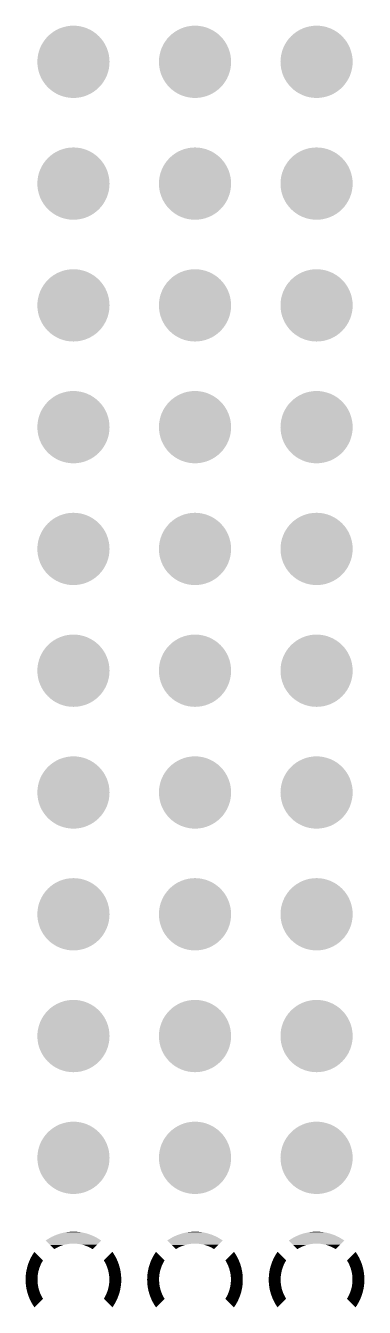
# Model space of a CAD drawing. Extents: x 295 to 953, y 10 to 290.
# Drawn here: x 777.22 to 784.3, y 123.09 to 149.83 of the extents above; entities that cross this region are included whole.
import ezdxf

# ---------------------------------------------------------------- set-up
doc = ezdxf.new("R2010")
doc.units = 0
doc.header["$LTSCALE"] = 5
doc.header["$MEASUREMENT"] = 0
doc.layers.get('0').update_dxf_attribs({"linetype": 'CONTINUOUS', "lineweight": 25})

msp = doc.modelspace()

# ---------------------------------------------------------------- linework, layer by layer
at = {"const_width": 0.754}
for points in [[(777.843, 149.073, 1), (778.597, 149.073, 1)], [(780.383, 149.073, 1), (781.137, 149.073, 1)], [(782.923, 149.073, 1), (783.677, 149.073, 1)], [(777.843, 146.533, 1), (778.597, 146.533, 1)], [(780.383, 146.533, 1), (781.137, 146.533, 1)], [(782.923, 146.533, 1), (783.677, 146.533, 1)], [(777.843, 143.993, 1), (778.597, 143.993, 1)], [(780.383, 143.993, 1), (781.137, 143.993, 1)], [(782.923, 143.993, 1), (783.677, 143.993, 1)], [(777.843, 141.453, 1), (778.597, 141.453, 1)], [(780.383, 141.453, 1), (781.137, 141.453, 1)], [(782.923, 141.453, 1), (783.677, 141.453, 1)], [(777.843, 138.913, 1), (778.597, 138.913, 1)], [(780.383, 138.913, 1), (781.137, 138.913, 1)], [(782.923, 138.913, 1), (783.677, 138.913, 1)], [(777.843, 136.373, 1), (778.597, 136.373, 1)], [(780.383, 136.373, 1), (781.137, 136.373, 1)], [(782.923, 136.373, 1), (783.677, 136.373, 1)], [(777.843, 133.833, 1), (778.597, 133.833, 1)], [(780.383, 133.833, 1), (781.137, 133.833, 1)], [(782.923, 133.833, 1), (783.677, 133.833, 1)], [(777.843, 131.293, 1), (778.597, 131.293, 1)], [(780.383, 131.293, 1), (781.137, 131.293, 1)], [(782.923, 131.293, 1), (783.677, 131.293, 1)], [(777.843, 128.753, 1), (778.597, 128.753, 1)], [(780.383, 128.753, 1), (781.137, 128.753, 1)], [(782.923, 128.753, 1), (783.677, 128.753, 1)], [(777.843, 126.213, 1), (778.597, 126.213, 1)], [(780.383, 126.213, 1), (781.137, 126.213, 1)], [(782.923, 126.213, 1), (783.677, 126.213, 1)]]:
    msp.add_lwpolyline(points, format="xyb", close=True, dxfattribs=at)
for points in [[(777.797, 124.579), (777.813, 124.586), (778.643, 124.579), (778.626, 124.586)], [(777.813, 124.586), (777.838, 124.597), (778.626, 124.586), (778.602, 124.597)], [(777.838, 124.597), (777.855, 124.604), (778.602, 124.597), (778.584, 124.604)], [(777.855, 124.604), (777.88, 124.613), (778.584, 124.604), (778.56, 124.613)], [(777.88, 124.613), (777.897, 124.619), (778.56, 124.613), (778.542, 124.619)], [(777.897, 124.619), (777.923, 124.627), (778.542, 124.619), (778.517, 124.627)], [(777.923, 124.627), (777.94, 124.633), (778.517, 124.627), (778.499, 124.633)], [(777.94, 124.633), (777.966, 124.64), (778.499, 124.633), (778.474, 124.64)], [(777.966, 124.64), (777.984, 124.644), (778.474, 124.64), (778.455, 124.644)], [(777.984, 124.644), (778.01, 124.65), (778.455, 124.644), (778.43, 124.65)], [(778.01, 124.65), (778.028, 124.654), (778.43, 124.65), (778.411, 124.654)], [(778.028, 124.654), (778.055, 124.659), (778.411, 124.654), (778.386, 124.659)], [(778.055, 124.659), (778.072, 124.662), (778.386, 124.659), (778.366, 124.662)], [(778.072, 124.662), (778.1, 124.665), (778.366, 124.662), (778.342, 124.665)], [(778.1, 124.665), (778.117, 124.667), (778.342, 124.665), (778.32, 124.667)], [(778.117, 124.667), (778.146, 124.67), (778.32, 124.667), (778.297, 124.67)], [(778.146, 124.67), (778.162, 124.671), (778.297, 124.67), (778.273, 124.671)], [(778.162, 124.671), (778.195, 124.672), (778.273, 124.671), (778.252, 124.672)], [(778.195, 124.672), (778.207, 124.673), (778.252, 124.672), (778.207, 124.673)], [(780.337, 124.579), (780.353, 124.586), (781.183, 124.579), (781.166, 124.586)], [(780.353, 124.586), (780.378, 124.597), (781.166, 124.586), (781.142, 124.597)], [(780.378, 124.597), (780.395, 124.604), (781.142, 124.597), (781.124, 124.604)], [(780.395, 124.604), (780.42, 124.613), (781.124, 124.604), (781.1, 124.613)], [(780.42, 124.613), (780.437, 124.619), (781.1, 124.613), (781.082, 124.619)], [(780.437, 124.619), (780.463, 124.627), (781.082, 124.619), (781.057, 124.627)], [(780.463, 124.627), (780.48, 124.633), (781.057, 124.627), (781.039, 124.633)], [(780.48, 124.633), (780.506, 124.64), (781.039, 124.633), (781.014, 124.64)], [(780.506, 124.64), (780.524, 124.644), (781.014, 124.64), (780.995, 124.644)], [(780.524, 124.644), (780.55, 124.65), (780.995, 124.644), (780.97, 124.65)], [(780.55, 124.65), (780.568, 124.654), (780.97, 124.65), (780.951, 124.654)], [(780.568, 124.654), (780.595, 124.659), (780.951, 124.654), (780.926, 124.659)], [(780.595, 124.659), (780.612, 124.662), (780.926, 124.659), (780.906, 124.662)], [(780.612, 124.662), (780.64, 124.665), (780.906, 124.662), (780.882, 124.665)], [(780.64, 124.665), (780.657, 124.667), (780.882, 124.665), (780.86, 124.667)], [(780.657, 124.667), (780.686, 124.67), (780.86, 124.667), (780.837, 124.67)], [(780.686, 124.67), (780.702, 124.671), (780.837, 124.67), (780.813, 124.671)], [(780.702, 124.671), (780.735, 124.672), (780.813, 124.671), (780.792, 124.672)], [(780.735, 124.672), (780.747, 124.673), (780.792, 124.672), (780.747, 124.673)], [(782.877, 124.579), (782.893, 124.586), (783.723, 124.579), (783.706, 124.586)], [(782.893, 124.586), (782.918, 124.597), (783.706, 124.586), (783.682, 124.597)], [(782.918, 124.597), (782.935, 124.604), (783.682, 124.597), (783.664, 124.604)], [(782.935, 124.604), (782.96, 124.613), (783.664, 124.604), (783.64, 124.613)], [(782.96, 124.613), (782.977, 124.619), (783.64, 124.613), (783.622, 124.619)], [(782.977, 124.619), (783.003, 124.627), (783.622, 124.619), (783.597, 124.627)], [(783.003, 124.627), (783.02, 124.633), (783.597, 124.627), (783.579, 124.633)], [(783.02, 124.633), (783.046, 124.64), (783.579, 124.633), (783.554, 124.64)], [(783.046, 124.64), (783.064, 124.644), (783.554, 124.64), (783.535, 124.644)], [(783.064, 124.644), (783.09, 124.65), (783.535, 124.644), (783.51, 124.65)], [(783.09, 124.65), (783.108, 124.654), (783.51, 124.65), (783.491, 124.654)], [(783.108, 124.654), (783.135, 124.659), (783.491, 124.654), (783.466, 124.659)], [(783.135, 124.659), (783.152, 124.662), (783.466, 124.659), (783.446, 124.662)], [(783.152, 124.662), (783.18, 124.665), (783.446, 124.662), (783.422, 124.665)], [(783.18, 124.665), (783.197, 124.667), (783.422, 124.665), (783.4, 124.667)], [(783.197, 124.667), (783.226, 124.67), (783.4, 124.667), (783.377, 124.67)], [(783.226, 124.67), (783.242, 124.671), (783.377, 124.67), (783.353, 124.671)], [(783.242, 124.671), (783.275, 124.672), (783.353, 124.671), (783.332, 124.672)], [(783.275, 124.672), (783.287, 124.673), (783.332, 124.672), (783.287, 124.673)], [(777.64, 124.488), (777.656, 124.499), (778.799, 124.488), (778.783, 124.499)], [(777.704, 124.424), (777.64, 124.488), (778.735, 124.424), (778.799, 124.488)], [(777.656, 124.499), (777.678, 124.513), (778.783, 124.499), (778.762, 124.513)], [(777.678, 124.513), (777.694, 124.523), (778.762, 124.513), (778.745, 124.523)], [(777.694, 124.523), (777.717, 124.537), (778.745, 124.523), (778.723, 124.537)], [(777.706, 124.422), (777.704, 124.424), (778.173, 124.422), (778.212, 124.424)], [(777.709, 124.419), (777.706, 124.422), (778.134, 124.419), (778.173, 124.422)], [(777.715, 124.413), (777.709, 124.419), (778.095, 124.413), (778.134, 124.419)], [(777.722, 124.406), (777.715, 124.413), (778.057, 124.406), (778.095, 124.413)], [(777.717, 124.537), (777.733, 124.546), (778.723, 124.537), (778.706, 124.546)], [(777.732, 124.397), (777.722, 124.406), (778.019, 124.397), (778.057, 124.406)], [(777.743, 124.385), (777.732, 124.397), (777.982, 124.385), (778.019, 124.397)], [(777.733, 124.546), (777.756, 124.559), (778.706, 124.546), (778.684, 124.559)], [(777.756, 124.372), (777.743, 124.385), (777.945, 124.372), (777.982, 124.385)], [(777.756, 124.559), (777.772, 124.567), (778.684, 124.559), (778.666, 124.567)], [(777.772, 124.357), (777.756, 124.372), (777.909, 124.357), (777.945, 124.372)], [(777.772, 124.567), (777.797, 124.579), (778.666, 124.567), (778.643, 124.579)], [(777.789, 124.339), (777.772, 124.357), (777.874, 124.339), (777.909, 124.357)], [(777.808, 124.321), (777.789, 124.339), (777.84, 124.321), (777.874, 124.339)], [(777.82, 124.308), (777.808, 124.321), (777.82, 124.308), (777.84, 124.321)], [(778.251, 124.423), (778.212, 124.424), (778.734, 124.423), (778.735, 124.424)], [(778.29, 124.421), (778.251, 124.423), (778.732, 124.421), (778.734, 124.423)], [(778.329, 124.416), (778.29, 124.421), (778.727, 124.416), (778.732, 124.421)], [(778.367, 124.409), (778.329, 124.416), (778.72, 124.409), (778.727, 124.416)], [(778.405, 124.401), (778.367, 124.409), (778.712, 124.401), (778.72, 124.409)], [(778.443, 124.39), (778.405, 124.401), (778.701, 124.39), (778.712, 124.401)], [(778.48, 124.377), (778.443, 124.39), (778.689, 124.377), (778.701, 124.39)], [(778.516, 124.363), (778.48, 124.377), (778.674, 124.363), (778.689, 124.377)], [(778.551, 124.347), (778.516, 124.363), (778.658, 124.347), (778.674, 124.363)], [(778.586, 124.328), (778.551, 124.347), (778.64, 124.328), (778.658, 124.347)], [(778.62, 124.308), (778.586, 124.328), (778.62, 124.308), (778.64, 124.328)], [(780.18, 124.488), (780.196, 124.499), (781.339, 124.488), (781.323, 124.499)], [(780.244, 124.424), (780.18, 124.488), (781.275, 124.424), (781.339, 124.488)], [(780.196, 124.499), (780.218, 124.513), (781.323, 124.499), (781.302, 124.513)], [(780.218, 124.513), (780.234, 124.523), (781.302, 124.513), (781.285, 124.523)], [(780.234, 124.523), (780.257, 124.537), (781.285, 124.523), (781.263, 124.537)], [(780.246, 124.422), (780.244, 124.424), (780.713, 124.422), (780.752, 124.424)], [(780.249, 124.419), (780.246, 124.422), (780.674, 124.419), (780.713, 124.422)], [(780.255, 124.413), (780.249, 124.419), (780.635, 124.413), (780.674, 124.419)], [(780.262, 124.406), (780.255, 124.413), (780.597, 124.406), (780.635, 124.413)], [(780.257, 124.537), (780.273, 124.546), (781.263, 124.537), (781.246, 124.546)], [(780.272, 124.397), (780.262, 124.406), (780.559, 124.397), (780.597, 124.406)], [(780.283, 124.385), (780.272, 124.397), (780.522, 124.385), (780.559, 124.397)], [(780.273, 124.546), (780.296, 124.559), (781.246, 124.546), (781.224, 124.559)], [(780.296, 124.372), (780.283, 124.385), (780.485, 124.372), (780.522, 124.385)], [(780.296, 124.559), (780.312, 124.567), (781.224, 124.559), (781.206, 124.567)], [(780.312, 124.357), (780.296, 124.372), (780.449, 124.357), (780.485, 124.372)], [(780.312, 124.567), (780.337, 124.579), (781.206, 124.567), (781.183, 124.579)], [(780.329, 124.339), (780.312, 124.357), (780.414, 124.339), (780.449, 124.357)], [(780.348, 124.321), (780.329, 124.339), (780.38, 124.321), (780.414, 124.339)], [(780.36, 124.308), (780.348, 124.321), (780.36, 124.308), (780.38, 124.321)], [(780.791, 124.423), (780.752, 124.424), (781.274, 124.423), (781.275, 124.424)], [(780.83, 124.421), (780.791, 124.423), (781.272, 124.421), (781.274, 124.423)], [(780.869, 124.416), (780.83, 124.421), (781.267, 124.416), (781.272, 124.421)], [(780.907, 124.409), (780.869, 124.416), (781.26, 124.409), (781.267, 124.416)], [(780.945, 124.401), (780.907, 124.409), (781.252, 124.401), (781.26, 124.409)], [(780.983, 124.39), (780.945, 124.401), (781.241, 124.39), (781.252, 124.401)], [(781.02, 124.377), (780.983, 124.39), (781.229, 124.377), (781.241, 124.39)], [(781.056, 124.363), (781.02, 124.377), (781.214, 124.363), (781.229, 124.377)], [(781.091, 124.347), (781.056, 124.363), (781.198, 124.347), (781.214, 124.363)], [(781.126, 124.328), (781.091, 124.347), (781.18, 124.328), (781.198, 124.347)], [(781.16, 124.308), (781.126, 124.328), (781.16, 124.308), (781.18, 124.328)], [(782.72, 124.488), (782.736, 124.499), (783.879, 124.488), (783.863, 124.499)], [(782.784, 124.424), (782.72, 124.488), (783.815, 124.424), (783.879, 124.488)], [(782.736, 124.499), (782.758, 124.513), (783.863, 124.499), (783.842, 124.513)], [(782.758, 124.513), (782.774, 124.523), (783.842, 124.513), (783.825, 124.523)], [(782.774, 124.523), (782.797, 124.537), (783.825, 124.523), (783.803, 124.537)], [(782.786, 124.422), (782.784, 124.424), (783.253, 124.422), (783.292, 124.424)], [(782.789, 124.419), (782.786, 124.422), (783.214, 124.419), (783.253, 124.422)], [(782.795, 124.413), (782.789, 124.419), (783.175, 124.413), (783.214, 124.419)], [(782.802, 124.406), (782.795, 124.413), (783.137, 124.406), (783.175, 124.413)], [(782.797, 124.537), (782.813, 124.546), (783.803, 124.537), (783.786, 124.546)], [(782.812, 124.397), (782.802, 124.406), (783.099, 124.397), (783.137, 124.406)], [(782.823, 124.385), (782.812, 124.397), (783.062, 124.385), (783.099, 124.397)], [(782.813, 124.546), (782.836, 124.559), (783.786, 124.546), (783.764, 124.559)], [(782.836, 124.372), (782.823, 124.385), (783.025, 124.372), (783.062, 124.385)], [(782.836, 124.559), (782.852, 124.567), (783.764, 124.559), (783.746, 124.567)], [(782.852, 124.357), (782.836, 124.372), (782.989, 124.357), (783.025, 124.372)], [(782.852, 124.567), (782.877, 124.579), (783.746, 124.567), (783.723, 124.579)], [(782.869, 124.339), (782.852, 124.357), (782.954, 124.339), (782.989, 124.357)], [(782.888, 124.321), (782.869, 124.339), (782.92, 124.321), (782.954, 124.339)], [(782.9, 124.308), (782.888, 124.321), (782.9, 124.308), (782.92, 124.321)], [(783.331, 124.423), (783.292, 124.424), (783.814, 124.423), (783.815, 124.424)], [(783.37, 124.421), (783.331, 124.423), (783.812, 124.421), (783.814, 124.423)], [(783.409, 124.416), (783.37, 124.421), (783.807, 124.416), (783.812, 124.421)], [(783.447, 124.409), (783.409, 124.416), (783.8, 124.409), (783.807, 124.416)], [(783.485, 124.401), (783.447, 124.409), (783.792, 124.401), (783.8, 124.409)], [(783.523, 124.39), (783.485, 124.401), (783.781, 124.39), (783.792, 124.401)], [(783.56, 124.377), (783.523, 124.39), (783.769, 124.377), (783.781, 124.39)], [(783.596, 124.363), (783.56, 124.377), (783.754, 124.363), (783.769, 124.377)], [(783.631, 124.347), (783.596, 124.363), (783.738, 124.347), (783.754, 124.363)], [(783.666, 124.328), (783.631, 124.347), (783.72, 124.328), (783.738, 124.347)], [(783.7, 124.308), (783.666, 124.328), (783.7, 124.308), (783.72, 124.328)], [(777.29, 124.04), (777.296, 124.056), (777.565, 124.04), (777.574, 124.056)], [(777.296, 124.056), (777.304, 124.073), (777.574, 124.056), (777.585, 124.073)], [(777.304, 124.073), (777.314, 124.097), (777.585, 124.073), (777.561, 124.097)], [(777.314, 124.097), (777.334, 124.137), (777.561, 124.097), (777.52, 124.137)], [(777.334, 124.137), (777.356, 124.177), (777.52, 124.137), (777.481, 124.177)], [(777.356, 124.177), (777.38, 124.215), (777.481, 124.177), (777.442, 124.215)], [(777.38, 124.215), (777.405, 124.253), (777.442, 124.215), (777.405, 124.253)], [(778.855, 124.073), (778.891, 124.109), (779.136, 124.073), (779.119, 124.109)], [(778.858, 124.068), (778.855, 124.073), (779.138, 124.068), (779.136, 124.073)], [(778.871, 124.046), (778.858, 124.068), (779.147, 124.046), (779.138, 124.068)], [(778.882, 124.026), (778.871, 124.046), (779.155, 124.026), (779.147, 124.046)], [(778.891, 124.109), (778.931, 124.149), (779.119, 124.109), (779.099, 124.149)], [(778.931, 124.149), (778.97, 124.188), (779.099, 124.149), (779.076, 124.188)], [(778.97, 124.188), (779.008, 124.226), (779.076, 124.188), (779.052, 124.226)], [(779.008, 124.226), (779.034, 124.253), (779.052, 124.226), (779.034, 124.253)], [(779.83, 124.04), (779.836, 124.056), (780.105, 124.04), (780.114, 124.056)], [(779.836, 124.056), (779.844, 124.073), (780.114, 124.056), (780.125, 124.073)], [(779.844, 124.073), (779.854, 124.097), (780.125, 124.073), (780.101, 124.097)], [(779.854, 124.097), (779.874, 124.137), (780.101, 124.097), (780.06, 124.137)], [(779.874, 124.137), (779.896, 124.177), (780.06, 124.137), (780.021, 124.177)], [(779.896, 124.177), (779.92, 124.215), (780.021, 124.177), (779.982, 124.215)], [(779.92, 124.215), (779.945, 124.253), (779.982, 124.215), (779.945, 124.253)], [(781.395, 124.073), (781.431, 124.109), (781.676, 124.073), (781.659, 124.109)], [(781.398, 124.068), (781.395, 124.073), (781.678, 124.068), (781.676, 124.073)], [(781.411, 124.046), (781.398, 124.068), (781.687, 124.046), (781.678, 124.068)], [(781.422, 124.026), (781.411, 124.046), (781.695, 124.026), (781.687, 124.046)], [(781.431, 124.109), (781.471, 124.149), (781.659, 124.109), (781.639, 124.149)], [(781.471, 124.149), (781.51, 124.188), (781.639, 124.149), (781.616, 124.188)], [(781.51, 124.188), (781.548, 124.226), (781.616, 124.188), (781.592, 124.226)], [(781.548, 124.226), (781.574, 124.253), (781.592, 124.226), (781.574, 124.253)], [(782.37, 124.04), (782.376, 124.056), (782.645, 124.04), (782.654, 124.056)], [(782.376, 124.056), (782.384, 124.073), (782.654, 124.056), (782.665, 124.073)], [(782.384, 124.073), (782.394, 124.097), (782.665, 124.073), (782.641, 124.097)], [(782.394, 124.097), (782.414, 124.137), (782.641, 124.097), (782.6, 124.137)], [(782.414, 124.137), (782.436, 124.177), (782.6, 124.137), (782.561, 124.177)], [(782.436, 124.177), (782.46, 124.215), (782.561, 124.177), (782.522, 124.215)], [(782.46, 124.215), (782.485, 124.253), (782.522, 124.215), (782.485, 124.253)], [(783.935, 124.073), (783.971, 124.109), (784.216, 124.073), (784.199, 124.109)], [(783.938, 124.068), (783.935, 124.073), (784.218, 124.068), (784.216, 124.073)], [(783.951, 124.046), (783.938, 124.068), (784.227, 124.046), (784.218, 124.068)], [(783.962, 124.026), (783.951, 124.046), (784.235, 124.026), (784.227, 124.046)], [(783.971, 124.109), (784.011, 124.149), (784.199, 124.109), (784.179, 124.149)], [(784.011, 124.149), (784.05, 124.188), (784.179, 124.149), (784.156, 124.188)], [(784.05, 124.188), (784.088, 124.226), (784.156, 124.188), (784.132, 124.226)], [(784.088, 124.226), (784.114, 124.253), (784.132, 124.226), (784.114, 124.253)], [(777.223, 123.75), (777.226, 123.782), (777.473, 123.75), (777.477, 123.782)], [(777.226, 123.782), (777.228, 123.795), (777.477, 123.782), (777.479, 123.795)], [(777.228, 123.795), (777.231, 123.821), (777.479, 123.795), (777.484, 123.821)], [(777.231, 123.821), (777.234, 123.84), (777.484, 123.821), (777.488, 123.84)], [(777.234, 123.84), (777.238, 123.859), (777.488, 123.84), (777.492, 123.859)], [(777.238, 123.859), (777.243, 123.884), (777.492, 123.859), (777.5, 123.884)], [(777.243, 123.884), (777.246, 123.896), (777.5, 123.884), (777.503, 123.896)], [(777.246, 123.896), (777.253, 123.928), (777.503, 123.896), (777.514, 123.928)], [(777.253, 123.928), (777.255, 123.933), (777.514, 123.928), (777.516, 123.933)], [(777.255, 123.933), (777.265, 123.97), (777.516, 123.933), (777.53, 123.97)], [(777.265, 123.97), (777.266, 123.971), (777.53, 123.97), (777.531, 123.971)], [(777.266, 123.971), (777.277, 124.005), (777.531, 123.971), (777.546, 124.005)], [(777.277, 124.005), (777.28, 124.014), (777.546, 124.005), (777.551, 124.014)], [(777.28, 124.014), (777.29, 124.04), (777.551, 124.014), (777.565, 124.04)], [(778.889, 124.012), (778.882, 124.026), (779.16, 124.012), (779.155, 124.026)], [(778.903, 123.984), (778.889, 124.012), (779.17, 123.984), (779.16, 124.012)], [(778.906, 123.977), (778.903, 123.984), (779.172, 123.977), (779.17, 123.984)], [(778.921, 123.941), (778.906, 123.977), (779.183, 123.941), (779.172, 123.977)], [(778.921, 123.94), (778.921, 123.941), (779.183, 123.94), (779.183, 123.941)], [(778.934, 123.904), (778.921, 123.94), (779.192, 123.904), (779.183, 123.94)], [(778.936, 123.897), (778.934, 123.904), (779.194, 123.897), (779.192, 123.904)], [(778.945, 123.866), (778.936, 123.897), (779.2, 123.866), (779.194, 123.897)], [(778.948, 123.853), (778.945, 123.866), (779.203, 123.853), (779.2, 123.866)], [(778.954, 123.828), (778.948, 123.853), (779.207, 123.828), (779.203, 123.853)], [(778.958, 123.808), (778.954, 123.828), (779.21, 123.808), (779.207, 123.828)], [(778.961, 123.79), (778.958, 123.808), (779.212, 123.79), (779.21, 123.808)], [(778.965, 123.763), (778.961, 123.79), (779.215, 123.763), (779.212, 123.79)], [(779.763, 123.75), (779.766, 123.782), (780.013, 123.75), (780.017, 123.782)], [(779.766, 123.782), (779.768, 123.795), (780.017, 123.782), (780.019, 123.795)], [(779.768, 123.795), (779.771, 123.821), (780.019, 123.795), (780.024, 123.821)], [(779.771, 123.821), (779.774, 123.84), (780.024, 123.821), (780.028, 123.84)], [(779.774, 123.84), (779.778, 123.859), (780.028, 123.84), (780.032, 123.859)], [(779.778, 123.859), (779.783, 123.884), (780.032, 123.859), (780.04, 123.884)], [(779.783, 123.884), (779.786, 123.896), (780.04, 123.884), (780.043, 123.896)], [(779.786, 123.896), (779.793, 123.928), (780.043, 123.896), (780.054, 123.928)], [(779.793, 123.928), (779.795, 123.933), (780.054, 123.928), (780.056, 123.933)], [(779.795, 123.933), (779.805, 123.97), (780.056, 123.933), (780.07, 123.97)], [(779.805, 123.97), (779.806, 123.971), (780.07, 123.97), (780.071, 123.971)], [(779.806, 123.971), (779.817, 124.005), (780.071, 123.971), (780.086, 124.005)], [(779.817, 124.005), (779.82, 124.014), (780.086, 124.005), (780.091, 124.014)], [(779.82, 124.014), (779.83, 124.04), (780.091, 124.014), (780.105, 124.04)], [(781.429, 124.012), (781.422, 124.026), (781.7, 124.012), (781.695, 124.026)], [(781.443, 123.984), (781.429, 124.012), (781.71, 123.984), (781.7, 124.012)], [(781.446, 123.977), (781.443, 123.984), (781.712, 123.977), (781.71, 123.984)], [(781.461, 123.941), (781.446, 123.977), (781.723, 123.941), (781.712, 123.977)], [(781.461, 123.94), (781.461, 123.941), (781.723, 123.94), (781.723, 123.941)], [(781.474, 123.904), (781.461, 123.94), (781.732, 123.904), (781.723, 123.94)], [(781.476, 123.897), (781.474, 123.904), (781.734, 123.897), (781.732, 123.904)], [(781.485, 123.866), (781.476, 123.897), (781.74, 123.866), (781.734, 123.897)], [(781.488, 123.853), (781.485, 123.866), (781.743, 123.853), (781.74, 123.866)], [(781.494, 123.828), (781.488, 123.853), (781.747, 123.828), (781.743, 123.853)], [(781.498, 123.808), (781.494, 123.828), (781.75, 123.808), (781.747, 123.828)], [(781.501, 123.79), (781.498, 123.808), (781.752, 123.79), (781.75, 123.808)], [(781.505, 123.763), (781.501, 123.79), (781.755, 123.763), (781.752, 123.79)], [(782.303, 123.75), (782.306, 123.782), (782.553, 123.75), (782.557, 123.782)], [(782.306, 123.782), (782.308, 123.795), (782.557, 123.782), (782.559, 123.795)], [(782.308, 123.795), (782.311, 123.821), (782.559, 123.795), (782.564, 123.821)], [(782.311, 123.821), (782.314, 123.84), (782.564, 123.821), (782.568, 123.84)], [(782.314, 123.84), (782.318, 123.859), (782.568, 123.84), (782.572, 123.859)], [(782.318, 123.859), (782.323, 123.884), (782.572, 123.859), (782.58, 123.884)], [(782.323, 123.884), (782.326, 123.896), (782.58, 123.884), (782.583, 123.896)], [(782.326, 123.896), (782.333, 123.928), (782.583, 123.896), (782.594, 123.928)], [(782.333, 123.928), (782.335, 123.933), (782.594, 123.928), (782.596, 123.933)], [(782.335, 123.933), (782.345, 123.97), (782.596, 123.933), (782.61, 123.97)], [(782.345, 123.97), (782.346, 123.971), (782.61, 123.97), (782.611, 123.971)], [(782.346, 123.971), (782.357, 124.005), (782.611, 123.971), (782.626, 124.005)], [(782.357, 124.005), (782.36, 124.014), (782.626, 124.005), (782.631, 124.014)], [(782.36, 124.014), (782.37, 124.04), (782.631, 124.014), (782.645, 124.04)], [(783.969, 124.012), (783.962, 124.026), (784.24, 124.012), (784.235, 124.026)], [(783.983, 123.984), (783.969, 124.012), (784.25, 123.984), (784.24, 124.012)], [(783.986, 123.977), (783.983, 123.984), (784.252, 123.977), (784.25, 123.984)], [(784.001, 123.941), (783.986, 123.977), (784.263, 123.941), (784.252, 123.977)], [(784.001, 123.94), (784.001, 123.941), (784.263, 123.94), (784.263, 123.941)], [(784.014, 123.904), (784.001, 123.94), (784.272, 123.904), (784.263, 123.94)], [(784.016, 123.897), (784.014, 123.904), (784.274, 123.897), (784.272, 123.904)], [(784.025, 123.866), (784.016, 123.897), (784.28, 123.866), (784.274, 123.897)], [(784.028, 123.853), (784.025, 123.866), (784.283, 123.853), (784.28, 123.866)], [(784.034, 123.828), (784.028, 123.853), (784.287, 123.828), (784.283, 123.853)], [(784.038, 123.808), (784.034, 123.828), (784.29, 123.808), (784.287, 123.828)], [(784.041, 123.79), (784.038, 123.808), (784.292, 123.79), (784.29, 123.808)], [(784.045, 123.763), (784.041, 123.79), (784.295, 123.763), (784.292, 123.79)], [(777.22, 123.673), (777.221, 123.704), (777.469, 123.673), (777.47, 123.704)], [(777.221, 123.634), (777.22, 123.673), (777.47, 123.634), (777.469, 123.673)], [(777.221, 123.705), (777.223, 123.743), (777.47, 123.705), (777.472, 123.743)], [(777.221, 123.704), (777.221, 123.705), (777.47, 123.704), (777.47, 123.705)], [(777.221, 123.628), (777.221, 123.634), (777.471, 123.628), (777.47, 123.634)], [(777.223, 123.595), (777.221, 123.628), (777.473, 123.595), (777.471, 123.628)], [(777.223, 123.743), (777.223, 123.75), (777.472, 123.743), (777.473, 123.75)], [(777.224, 123.583), (777.223, 123.595), (777.475, 123.583), (777.473, 123.595)], [(777.227, 123.557), (777.224, 123.583), (777.478, 123.557), (777.475, 123.583)], [(777.229, 123.539), (777.227, 123.557), (777.482, 123.539), (777.478, 123.557)], [(777.233, 123.518), (777.229, 123.539), (777.485, 123.518), (777.482, 123.539)], [(777.236, 123.494), (777.233, 123.518), (777.491, 123.494), (777.485, 123.518)], [(778.951, 123.507), (778.956, 123.526), (779.205, 123.507), (779.208, 123.526)], [(778.956, 123.526), (778.96, 123.551), (779.208, 123.526), (779.212, 123.551)], [(778.96, 123.551), (778.962, 123.564), (779.212, 123.551), (779.213, 123.564)], [(778.962, 123.564), (778.966, 123.596), (779.213, 123.564), (779.216, 123.596)], [(778.966, 123.751), (778.965, 123.763), (779.216, 123.751), (779.215, 123.763)], [(778.969, 123.718), (778.966, 123.751), (779.218, 123.718), (779.216, 123.751)], [(778.966, 123.596), (778.967, 123.603), (779.216, 123.596), (779.217, 123.603)], [(778.967, 123.603), (778.97, 123.641), (779.217, 123.603), (779.219, 123.641)], [(778.969, 123.712), (778.969, 123.718), (779.218, 123.712), (779.218, 123.718)], [(778.97, 123.673), (778.969, 123.712), (779.219, 123.673), (779.218, 123.712)], [(778.97, 123.642), (778.97, 123.673), (779.219, 123.642), (779.219, 123.673)], [(778.97, 123.641), (778.97, 123.642), (779.219, 123.641), (779.219, 123.642)], [(779.76, 123.673), (779.761, 123.704), (780.009, 123.673), (780.01, 123.704)], [(779.761, 123.634), (779.76, 123.673), (780.01, 123.634), (780.009, 123.673)], [(779.761, 123.705), (779.763, 123.743), (780.01, 123.705), (780.012, 123.743)], [(779.761, 123.704), (779.761, 123.705), (780.01, 123.704), (780.01, 123.705)], [(779.761, 123.628), (779.761, 123.634), (780.011, 123.628), (780.01, 123.634)], [(779.763, 123.595), (779.761, 123.628), (780.013, 123.595), (780.011, 123.628)], [(779.763, 123.743), (779.763, 123.75), (780.012, 123.743), (780.013, 123.75)], [(779.764, 123.583), (779.763, 123.595), (780.015, 123.583), (780.013, 123.595)], [(779.767, 123.557), (779.764, 123.583), (780.018, 123.557), (780.015, 123.583)], [(779.769, 123.539), (779.767, 123.557), (780.022, 123.539), (780.018, 123.557)], [(779.773, 123.518), (779.769, 123.539), (780.025, 123.518), (780.022, 123.539)], [(779.776, 123.494), (779.773, 123.518), (780.031, 123.494), (780.025, 123.518)], [(781.491, 123.507), (781.496, 123.526), (781.745, 123.507), (781.748, 123.526)], [(781.496, 123.526), (781.5, 123.551), (781.748, 123.526), (781.752, 123.551)], [(781.5, 123.551), (781.502, 123.564), (781.752, 123.551), (781.753, 123.564)], [(781.502, 123.564), (781.506, 123.596), (781.753, 123.564), (781.756, 123.596)], [(781.506, 123.751), (781.505, 123.763), (781.756, 123.751), (781.755, 123.763)], [(781.509, 123.718), (781.506, 123.751), (781.758, 123.718), (781.756, 123.751)], [(781.506, 123.596), (781.507, 123.603), (781.756, 123.596), (781.757, 123.603)], [(781.507, 123.603), (781.51, 123.641), (781.757, 123.603), (781.759, 123.641)], [(781.509, 123.712), (781.509, 123.718), (781.758, 123.712), (781.758, 123.718)], [(781.51, 123.673), (781.509, 123.712), (781.759, 123.673), (781.758, 123.712)], [(781.51, 123.642), (781.51, 123.673), (781.759, 123.642), (781.759, 123.673)], [(781.51, 123.641), (781.51, 123.642), (781.759, 123.641), (781.759, 123.642)], [(782.3, 123.673), (782.301, 123.704), (782.549, 123.673), (782.55, 123.704)], [(782.301, 123.634), (782.3, 123.673), (782.55, 123.634), (782.549, 123.673)], [(782.301, 123.705), (782.303, 123.743), (782.55, 123.705), (782.552, 123.743)], [(782.301, 123.704), (782.301, 123.705), (782.55, 123.704), (782.55, 123.705)], [(782.301, 123.628), (782.301, 123.634), (782.551, 123.628), (782.55, 123.634)], [(782.303, 123.595), (782.301, 123.628), (782.553, 123.595), (782.551, 123.628)], [(782.303, 123.743), (782.303, 123.75), (782.552, 123.743), (782.553, 123.75)], [(782.304, 123.583), (782.303, 123.595), (782.555, 123.583), (782.553, 123.595)], [(782.307, 123.557), (782.304, 123.583), (782.558, 123.557), (782.555, 123.583)], [(782.309, 123.539), (782.307, 123.557), (782.562, 123.539), (782.558, 123.557)], [(782.313, 123.518), (782.309, 123.539), (782.565, 123.518), (782.562, 123.539)], [(782.316, 123.494), (782.313, 123.518), (782.571, 123.494), (782.565, 123.518)], [(784.031, 123.507), (784.036, 123.526), (784.285, 123.507), (784.288, 123.526)], [(784.036, 123.526), (784.04, 123.551), (784.288, 123.526), (784.292, 123.551)], [(784.04, 123.551), (784.042, 123.564), (784.292, 123.551), (784.293, 123.564)], [(784.042, 123.564), (784.046, 123.596), (784.293, 123.564), (784.296, 123.596)], [(784.046, 123.751), (784.045, 123.763), (784.296, 123.751), (784.295, 123.763)], [(784.049, 123.718), (784.046, 123.751), (784.298, 123.718), (784.296, 123.751)], [(784.046, 123.596), (784.047, 123.603), (784.296, 123.596), (784.297, 123.603)], [(784.047, 123.603), (784.05, 123.641), (784.297, 123.603), (784.299, 123.641)], [(784.049, 123.712), (784.049, 123.718), (784.298, 123.712), (784.298, 123.718)], [(784.05, 123.673), (784.049, 123.712), (784.299, 123.673), (784.298, 123.712)], [(784.05, 123.642), (784.05, 123.673), (784.299, 123.642), (784.299, 123.673)], [(784.05, 123.641), (784.05, 123.642), (784.299, 123.641), (784.299, 123.642)], [(777.239, 123.48), (777.236, 123.494), (777.494, 123.48), (777.491, 123.494)], [(777.245, 123.45), (777.239, 123.48), (777.503, 123.45), (777.494, 123.48)], [(777.247, 123.443), (777.245, 123.45), (777.505, 123.443), (777.503, 123.45)], [(777.257, 123.406), (777.247, 123.443), (777.518, 123.406), (777.505, 123.443)], [(777.268, 123.37), (777.257, 123.406), (777.533, 123.37), (777.518, 123.406)], [(777.27, 123.363), (777.268, 123.37), (777.536, 123.363), (777.533, 123.37)], [(777.28, 123.335), (777.27, 123.363), (777.55, 123.335), (777.536, 123.363)], [(777.285, 123.321), (777.28, 123.335), (777.557, 123.321), (777.55, 123.335)], [(777.293, 123.3), (777.285, 123.321), (777.568, 123.3), (777.557, 123.321)], [(777.301, 123.279), (777.293, 123.3), (777.581, 123.279), (777.568, 123.3)], [(777.304, 123.273), (777.301, 123.279), (777.585, 123.273), (777.581, 123.279)], [(777.32, 123.238), (777.304, 123.273), (777.549, 123.238), (777.585, 123.273)], [(778.855, 123.273), (778.865, 123.291), (779.135, 123.273), (779.143, 123.291)], [(778.879, 123.25), (778.855, 123.273), (779.125, 123.25), (779.135, 123.273)], [(778.865, 123.291), (778.875, 123.307), (779.143, 123.291), (779.149, 123.307)], [(778.875, 123.307), (778.888, 123.333), (779.149, 123.307), (779.159, 123.333)], [(778.919, 123.209), (778.879, 123.25), (779.105, 123.209), (779.125, 123.25)], [(778.888, 123.333), (778.893, 123.342), (779.159, 123.333), (779.162, 123.342)], [(778.893, 123.342), (778.909, 123.376), (779.162, 123.342), (779.174, 123.376)], [(778.909, 123.377), (778.924, 123.413), (779.174, 123.377), (779.185, 123.413)], [(778.909, 123.376), (778.909, 123.377), (779.174, 123.376), (779.174, 123.377)], [(778.924, 123.413), (778.926, 123.419), (779.185, 123.413), (779.186, 123.419)], [(778.926, 123.419), (778.936, 123.45), (779.186, 123.419), (779.194, 123.45)], [(778.936, 123.45), (778.94, 123.463), (779.194, 123.45), (779.197, 123.463)], [(778.94, 123.463), (778.947, 123.488), (779.197, 123.463), (779.202, 123.488)], [(778.947, 123.488), (778.951, 123.507), (779.202, 123.488), (779.205, 123.507)], [(779.779, 123.48), (779.776, 123.494), (780.034, 123.48), (780.031, 123.494)], [(779.785, 123.45), (779.779, 123.48), (780.043, 123.45), (780.034, 123.48)], [(779.787, 123.443), (779.785, 123.45), (780.045, 123.443), (780.043, 123.45)], [(779.797, 123.406), (779.787, 123.443), (780.058, 123.406), (780.045, 123.443)], [(779.808, 123.37), (779.797, 123.406), (780.073, 123.37), (780.058, 123.406)], [(779.81, 123.363), (779.808, 123.37), (780.076, 123.363), (780.073, 123.37)], [(779.82, 123.335), (779.81, 123.363), (780.09, 123.335), (780.076, 123.363)], [(779.825, 123.321), (779.82, 123.335), (780.097, 123.321), (780.09, 123.335)], [(779.833, 123.3), (779.825, 123.321), (780.108, 123.3), (780.097, 123.321)], [(779.841, 123.279), (779.833, 123.3), (780.121, 123.279), (780.108, 123.3)], [(779.844, 123.273), (779.841, 123.279), (780.125, 123.273), (780.121, 123.279)], [(779.86, 123.238), (779.844, 123.273), (780.089, 123.238), (780.125, 123.273)], [(781.395, 123.273), (781.405, 123.291), (781.675, 123.273), (781.683, 123.291)], [(781.419, 123.25), (781.395, 123.273), (781.665, 123.25), (781.675, 123.273)], [(781.405, 123.291), (781.415, 123.307), (781.683, 123.291), (781.689, 123.307)], [(781.415, 123.307), (781.428, 123.333), (781.689, 123.307), (781.699, 123.333)], [(781.459, 123.209), (781.419, 123.25), (781.645, 123.209), (781.665, 123.25)], [(781.428, 123.333), (781.433, 123.342), (781.699, 123.333), (781.702, 123.342)], [(781.433, 123.342), (781.449, 123.376), (781.702, 123.342), (781.714, 123.376)], [(781.449, 123.377), (781.464, 123.413), (781.714, 123.377), (781.725, 123.413)], [(781.449, 123.376), (781.449, 123.377), (781.714, 123.376), (781.714, 123.377)], [(781.464, 123.413), (781.466, 123.419), (781.725, 123.413), (781.726, 123.419)], [(781.466, 123.419), (781.476, 123.45), (781.726, 123.419), (781.734, 123.45)], [(781.476, 123.45), (781.48, 123.463), (781.734, 123.45), (781.737, 123.463)], [(781.48, 123.463), (781.487, 123.488), (781.737, 123.463), (781.742, 123.488)], [(781.487, 123.488), (781.491, 123.507), (781.742, 123.488), (781.745, 123.507)], [(782.319, 123.48), (782.316, 123.494), (782.574, 123.48), (782.571, 123.494)], [(782.325, 123.45), (782.319, 123.48), (782.583, 123.45), (782.574, 123.48)], [(782.327, 123.443), (782.325, 123.45), (782.585, 123.443), (782.583, 123.45)], [(782.337, 123.406), (782.327, 123.443), (782.598, 123.406), (782.585, 123.443)], [(782.348, 123.37), (782.337, 123.406), (782.613, 123.37), (782.598, 123.406)], [(782.35, 123.363), (782.348, 123.37), (782.616, 123.363), (782.613, 123.37)], [(782.36, 123.335), (782.35, 123.363), (782.63, 123.335), (782.616, 123.363)], [(782.365, 123.321), (782.36, 123.335), (782.637, 123.321), (782.63, 123.335)], [(782.373, 123.3), (782.365, 123.321), (782.648, 123.3), (782.637, 123.321)], [(782.381, 123.279), (782.373, 123.3), (782.661, 123.279), (782.648, 123.3)], [(782.384, 123.273), (782.381, 123.279), (782.665, 123.273), (782.661, 123.279)], [(782.4, 123.238), (782.384, 123.273), (782.629, 123.238), (782.665, 123.273)], [(783.935, 123.273), (783.945, 123.291), (784.215, 123.273), (784.223, 123.291)], [(783.959, 123.25), (783.935, 123.273), (784.205, 123.25), (784.215, 123.273)], [(783.945, 123.291), (783.955, 123.307), (784.223, 123.291), (784.229, 123.307)], [(783.955, 123.307), (783.968, 123.333), (784.229, 123.307), (784.239, 123.333)], [(783.999, 123.209), (783.959, 123.25), (784.185, 123.209), (784.205, 123.25)], [(783.968, 123.333), (783.973, 123.342), (784.239, 123.333), (784.242, 123.342)], [(783.973, 123.342), (783.989, 123.376), (784.242, 123.342), (784.254, 123.376)], [(783.989, 123.377), (784.004, 123.413), (784.254, 123.377), (784.265, 123.413)], [(783.989, 123.376), (783.989, 123.377), (784.254, 123.376), (784.254, 123.377)], [(784.004, 123.413), (784.006, 123.419), (784.265, 123.413), (784.266, 123.419)], [(784.006, 123.419), (784.016, 123.45), (784.266, 123.419), (784.274, 123.45)], [(784.016, 123.45), (784.02, 123.463), (784.274, 123.45), (784.277, 123.463)], [(784.02, 123.463), (784.027, 123.488), (784.277, 123.463), (784.282, 123.488)], [(784.027, 123.488), (784.031, 123.507), (784.282, 123.488), (784.285, 123.507)], [(777.341, 123.198), (777.32, 123.238), (777.509, 123.198), (777.549, 123.238)], [(777.363, 123.158), (777.341, 123.198), (777.47, 123.158), (777.509, 123.198)], [(777.387, 123.12), (777.363, 123.158), (777.432, 123.12), (777.47, 123.158)], [(777.405, 123.094), (777.387, 123.12), (777.405, 123.094), (777.432, 123.12)], [(778.959, 123.17), (778.919, 123.209), (779.083, 123.17), (779.105, 123.209)], [(778.997, 123.131), (778.959, 123.17), (779.06, 123.131), (779.083, 123.17)], [(779.034, 123.094), (778.997, 123.131), (779.034, 123.094), (779.06, 123.131)], [(779.881, 123.198), (779.86, 123.238), (780.049, 123.198), (780.089, 123.238)], [(779.903, 123.158), (779.881, 123.198), (780.01, 123.158), (780.049, 123.198)], [(779.927, 123.12), (779.903, 123.158), (779.972, 123.12), (780.01, 123.158)], [(779.945, 123.094), (779.927, 123.12), (779.945, 123.094), (779.972, 123.12)], [(781.499, 123.17), (781.459, 123.209), (781.623, 123.17), (781.645, 123.209)], [(781.537, 123.131), (781.499, 123.17), (781.6, 123.131), (781.623, 123.17)], [(781.574, 123.094), (781.537, 123.131), (781.574, 123.094), (781.6, 123.131)], [(782.421, 123.198), (782.4, 123.238), (782.589, 123.198), (782.629, 123.238)], [(782.443, 123.158), (782.421, 123.198), (782.55, 123.158), (782.589, 123.198)], [(782.467, 123.12), (782.443, 123.158), (782.512, 123.12), (782.55, 123.158)], [(782.485, 123.094), (782.467, 123.12), (782.485, 123.094), (782.512, 123.12)], [(784.039, 123.17), (783.999, 123.209), (784.163, 123.17), (784.185, 123.209)], [(784.077, 123.131), (784.039, 123.17), (784.14, 123.131), (784.163, 123.17)], [(784.114, 123.094), (784.077, 123.131), (784.114, 123.094), (784.14, 123.131)]]:
    msp.add_solid(points)

doc.saveas('drawing.dxf')
